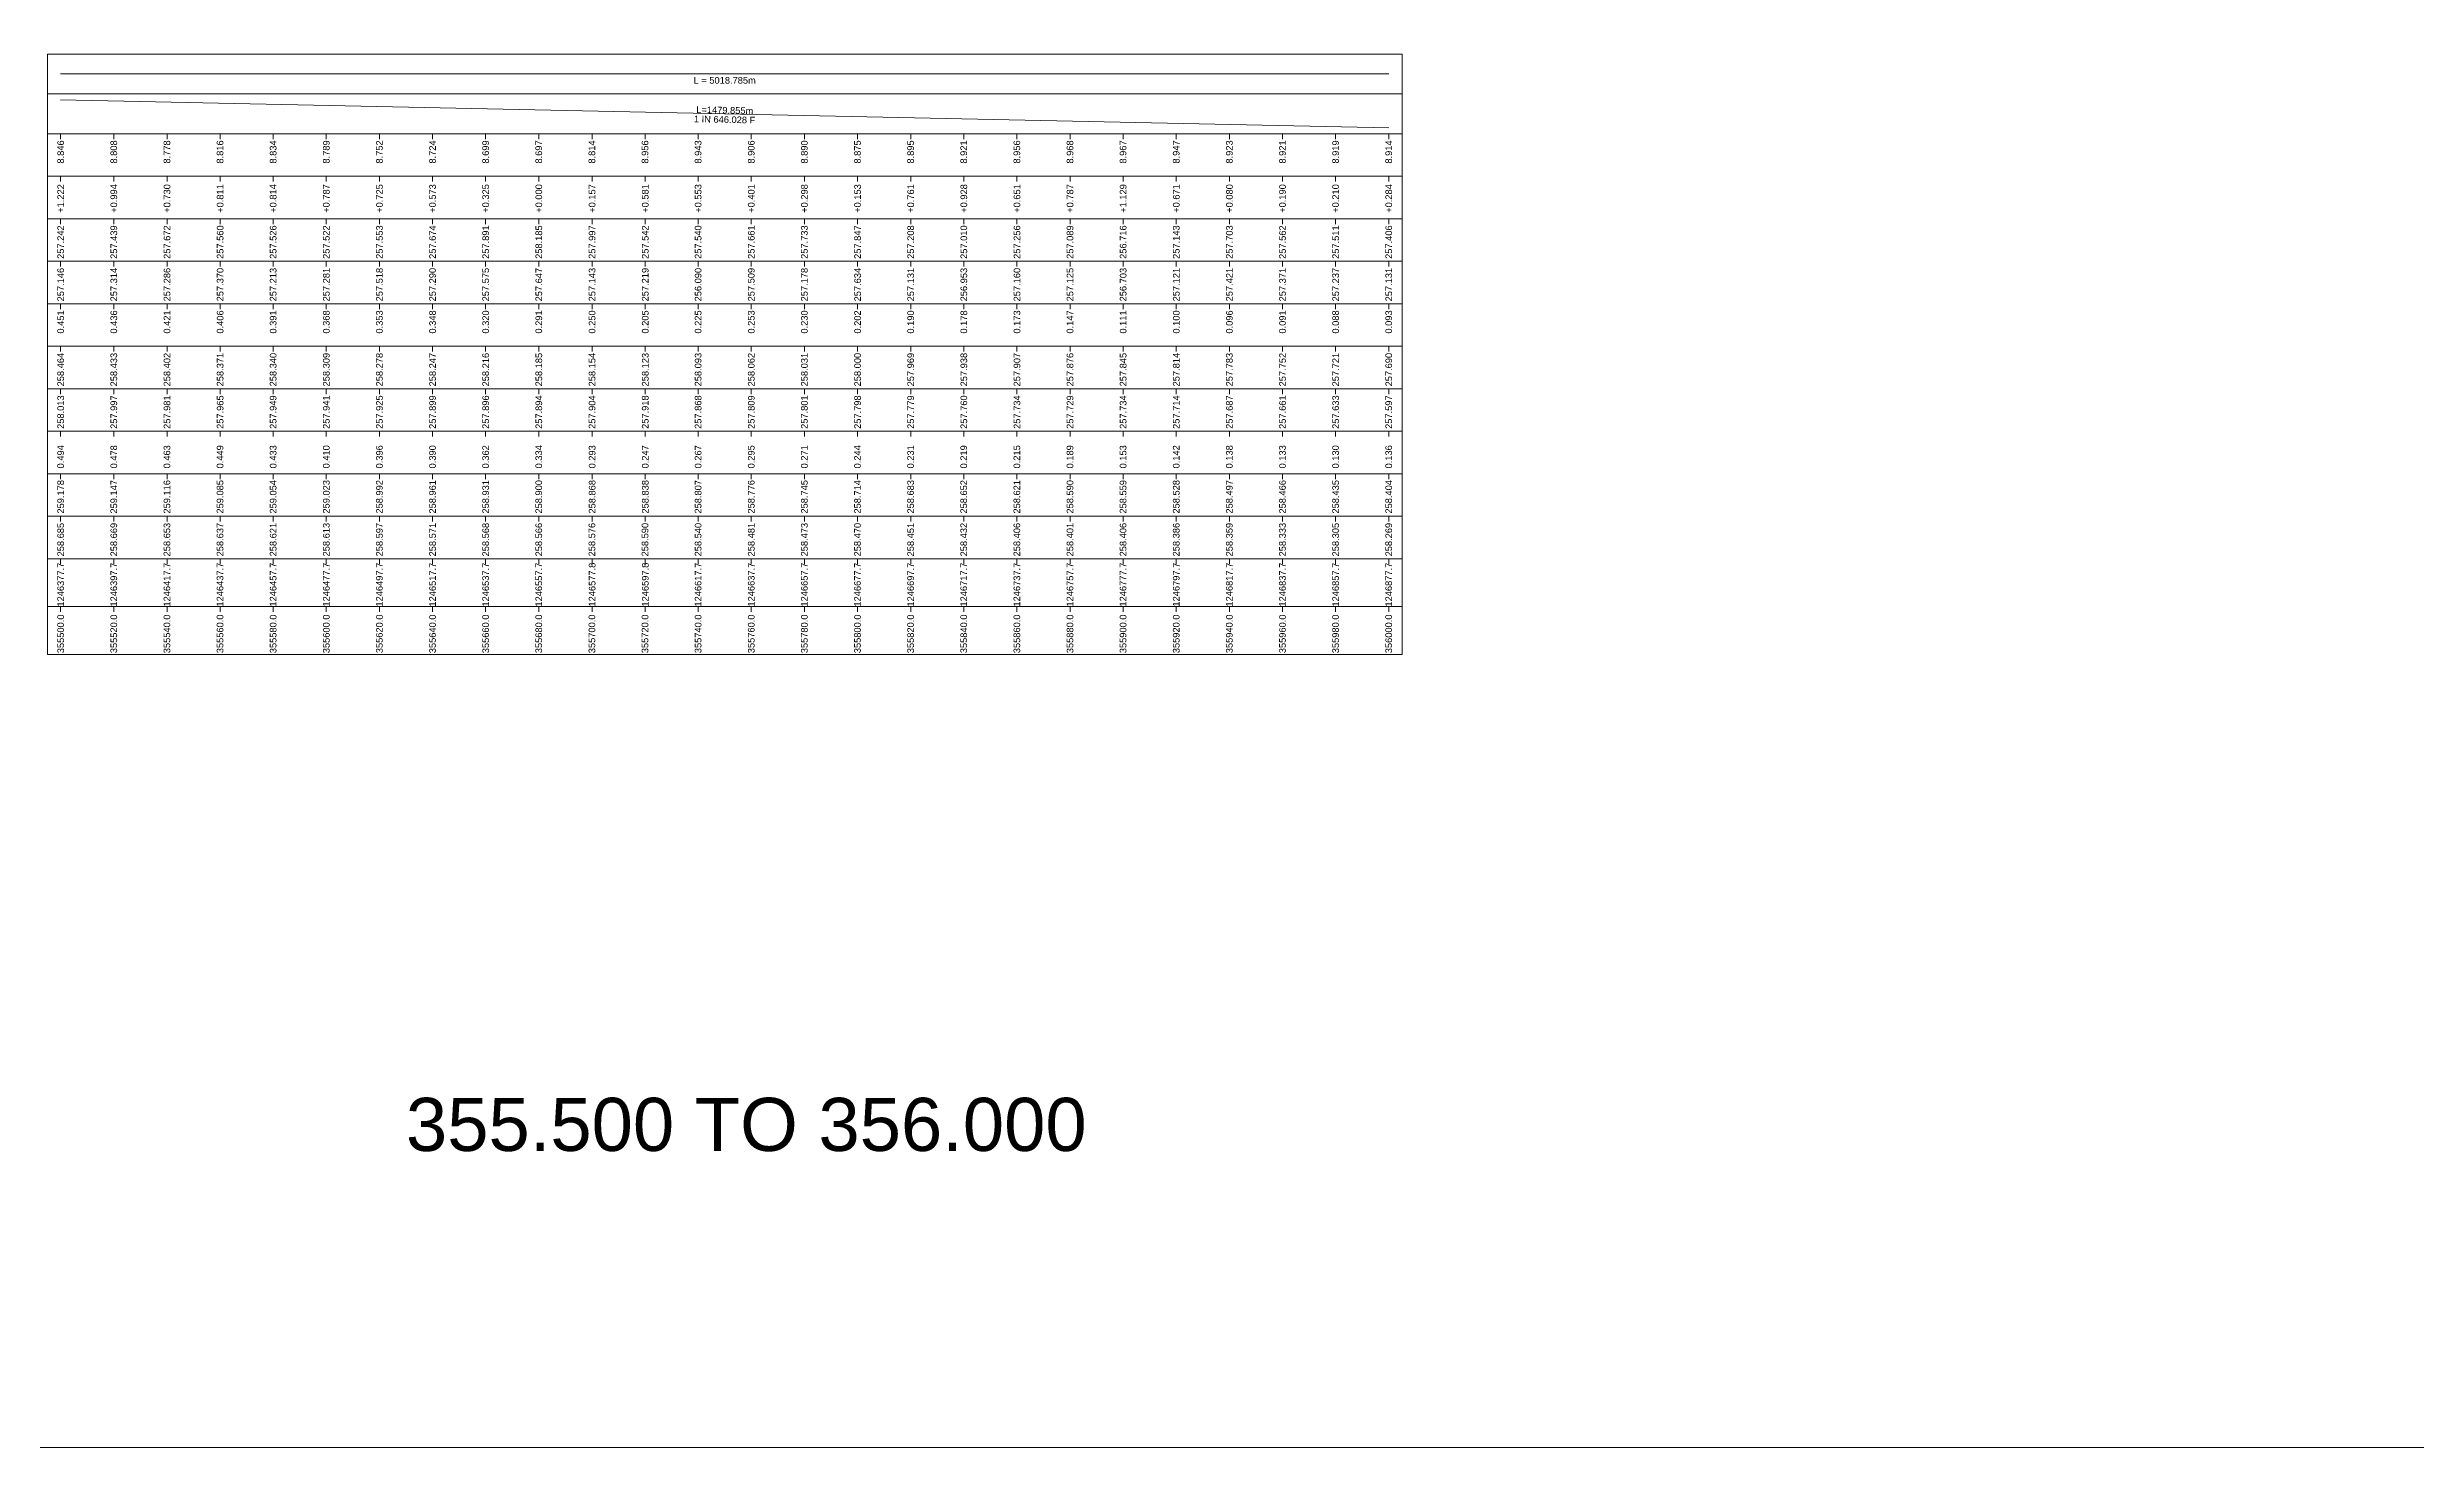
# Model space of a CAD drawing. Header units: feet. Extents: x 25646 to 32594, y -5530 to -4558.
# Drawn here: x 28995 to 29887, y -5530 to -5002 of the extents above; entities that cross this region are included whole.
import ezdxf
from ezdxf.enums import TextEntityAlignment as Align

# ---------------------------------------------------------------- set-up
doc = ezdxf.new("R2010")
doc.units = ezdxf.units.FT
doc.header["$MEASUREMENT"] = 0
doc.layers.get('0').update_dxf_attribs({"lineweight": 0})
for name, color, linetype, lineweight in [('LS CUT FILL', 10, 'Continuous', 0), ('LS EXG GL', 7, 'Continuous', 0), ('LS EXG IR CH', 7, 'Continuous', 0), ('LS EXG RL', 7, 'Continuous', 0), ('LS EXG. FL', 7, 'Continuous', 0), ('LS EXG. GL AT PRO. TOE', 7, 'Continuous', 0), ('LS FRAME', 7, 'Continuous', 0), ('LS HORIZONTAL ALIGNMENT', 10, 'Continuous', 0), ('LS PFL-EFL', 10, 'Continuous', 0), ('LS PRL-ERL', 10, 'Continuous', 0), ('LS PRO FL', 10, 'Continuous', 0), ('LS PRO. DFCC CH', 10, 'Continuous', 0), ('LS PRO. RL', 10, 'Continuous', 0), ('LS TICKS', 7, 'Continuous', 0), ('LS TRACK CENTER', 10, 'Continuous', 0), ('LS VERTICAL ALIGNMENT', 10, 'Continuous', 0)]:
    doc.layers.add(name, color=color, linetype=linetype, lineweight=lineweight)
doc.layers.add('ref text', color=3, linetype='Continuous')
doc.styles.get("Standard").update_dxf_attribs({"font": 'arial.ttf'})
doc.styles.add('Style-Arial', font='arial.ttf')

msp = doc.modelspace()

# ---------------------------------------------------------------- linework, layer by layer
at = {"layer": 'LS FRAME', "flags": 128}
for points in [[(28995, -5020), (29505.02, -5020), (29505.02, -5005), (28995, -5005), (28995, -5020)], [(28995, -5035), (29505.02, -5035), (29505.02, -5020), (28995, -5020), (28995, -5035)], [(28995, -5051), (29505.02, -5051), (29505.02, -5035), (28995, -5035), (28995, -5051)], [(28995, -5067), (29505.02, -5067), (29505.02, -5051), (28995, -5051), (28995, -5067)], [(28995, -5083), (29505.02, -5083), (29505.02, -5067), (28995, -5067), (28995, -5083)], [(28995, -5099), (29505.02, -5099), (29505.02, -5083), (28995, -5083), (28995, -5099)], [(28995, -5115), (29505.02, -5115), (29505.02, -5099), (28995, -5099), (28995, -5115)], [(28995, -5131), (29505.02, -5131), (29505.02, -5115), (28995, -5115), (28995, -5131)], [(28995, -5147), (29505.02, -5147), (29505.02, -5131), (28995, -5131), (28995, -5147)], [(28995, -5163), (29505.02, -5163), (29505.02, -5147), (28995, -5147), (28995, -5163)], [(28995, -5179), (29505.02, -5179), (29505.02, -5163), (28995, -5163), (28995, -5179)], [(28995, -5195), (29505.02, -5195), (29505.02, -5179), (28995, -5179), (28995, -5195)], [(28995, -5213), (29505.02, -5213), (29505.02, -5195), (28995, -5195), (28995, -5213)], [(28995, -5231), (29505.02, -5231), (29505.02, -5213), (28995, -5213), (28995, -5231)]]:
    msp.add_lwpolyline(points, close=True, dxfattribs=at)
at = {"layer": 'LS HORIZONTAL ALIGNMENT', "flags": 128}
msp.add_lwpolyline([(29000, -5012.5), (29500.02, -5012.5)], dxfattribs=at)
at = {"layer": 'LS TICKS', "color": 7, "linetype": 'Continuous', "lineweight": 0, "flags": 128}
for points in [[(29000, -5037), (29000, -5035)], [(29020.01, -5037), (29020.01, -5035)], [(29040.04, -5037), (29040.04, -5035)], [(29060.04, -5037), (29060.04, -5035)], [(29080, -5037), (29080, -5035)], [(29100, -5037), (29100, -5035)], [(29120.01, -5037), (29120.01, -5035)], [(29140.01, -5037), (29140.01, -5035)], [(29160.01, -5037), (29160.01, -5035)], [(29180.02, -5037), (29180.02, -5035)], [(29200.08, -5037), (29200.08, -5035)], [(29220.09, -5037), (29220.09, -5035)], [(29240, -5037), (29240, -5035)], [(29260, -5037), (29260, -5035)], [(29280.01, -5037), (29280.01, -5035)], [(29300.03, -5037), (29300.03, -5035)], [(29320.03, -5037), (29320.03, -5035)], [(29340.04, -5037), (29340.04, -5035)], [(29360.04, -5037), (29360.04, -5035)], [(29380.02, -5037), (29380.02, -5035)], [(29400.02, -5037), (29400.02, -5035)], [(29420.01, -5037), (29420.01, -5035)], [(29440.02, -5037), (29440.02, -5035)], [(29460.02, -5037), (29460.02, -5035)], [(29480.02, -5037), (29480.02, -5035)], [(29500.02, -5037), (29500.02, -5035)], [(29000, -5053), (29000, -5051)], [(29020.01, -5053), (29020.01, -5051)], [(29040.04, -5053), (29040.04, -5051)], [(29060.04, -5053), (29060.04, -5051)], [(29080, -5053), (29080, -5051)], [(29100, -5053), (29100, -5051)], [(29120.01, -5053), (29120.01, -5051)], [(29140.01, -5053), (29140.01, -5051)], [(29160.01, -5053), (29160.01, -5051)], [(29180.02, -5053), (29180.02, -5051)], [(29200.08, -5053), (29200.08, -5051)], [(29220.09, -5053), (29220.09, -5051)], [(29240, -5053), (29240, -5051)], [(29260, -5053), (29260, -5051)], [(29280.01, -5053), (29280.01, -5051)], [(29300.03, -5053), (29300.03, -5051)], [(29320.03, -5053), (29320.03, -5051)], [(29340.04, -5053), (29340.04, -5051)], [(29360.04, -5053), (29360.04, -5051)], [(29380.02, -5053), (29380.02, -5051)], [(29400.02, -5053), (29400.02, -5051)], [(29420.01, -5053), (29420.01, -5051)], [(29440.02, -5053), (29440.02, -5051)], [(29460.02, -5053), (29460.02, -5051)], [(29480.02, -5053), (29480.02, -5051)], [(29500.02, -5053), (29500.02, -5051)], [(29000, -5069), (29000, -5067)], [(29020.01, -5069), (29020.01, -5067)], [(29040.04, -5069), (29040.04, -5067)], [(29060.04, -5069), (29060.04, -5067)], [(29080, -5069), (29080, -5067)], [(29100, -5069), (29100, -5067)], [(29120.01, -5069), (29120.01, -5067)], [(29140.01, -5069), (29140.01, -5067)], [(29160.01, -5069), (29160.01, -5067)], [(29180.02, -5069), (29180.02, -5067)], [(29200.08, -5069), (29200.08, -5067)], [(29220.09, -5069), (29220.09, -5067)], [(29240, -5069), (29240, -5067)], [(29260, -5069), (29260, -5067)], [(29280.01, -5069), (29280.01, -5067)], [(29300.03, -5069), (29300.03, -5067)], [(29320.03, -5069), (29320.03, -5067)], [(29340.04, -5069), (29340.04, -5067)], [(29360.04, -5069), (29360.04, -5067)], [(29380.02, -5069), (29380.02, -5067)], [(29400.02, -5069), (29400.02, -5067)], [(29420.01, -5069), (29420.01, -5067)], [(29440.02, -5069), (29440.02, -5067)], [(29460.02, -5069), (29460.02, -5067)], [(29480.02, -5069), (29480.02, -5067)], [(29500.02, -5069), (29500.02, -5067)], [(29000, -5085), (29000, -5083)], [(29020.01, -5085), (29020.01, -5083)], [(29040.04, -5085), (29040.04, -5083)], [(29060.04, -5085), (29060.04, -5083)], [(29080, -5085), (29080, -5083)], [(29100, -5085), (29100, -5083)], [(29120.01, -5085), (29120.01, -5083)], [(29140.01, -5085), (29140.01, -5083)], [(29160.01, -5085), (29160.01, -5083)], [(29180.02, -5085), (29180.02, -5083)], [(29200.08, -5085), (29200.08, -5083)], [(29220.09, -5085), (29220.09, -5083)], [(29240, -5085), (29240, -5083)], [(29260, -5085), (29260, -5083)], [(29280.01, -5085), (29280.01, -5083)], [(29300.03, -5085), (29300.03, -5083)], [(29320.03, -5085), (29320.03, -5083)], [(29340.04, -5085), (29340.04, -5083)], [(29360.04, -5085), (29360.04, -5083)], [(29380.02, -5085), (29380.02, -5083)], [(29400.02, -5085), (29400.02, -5083)], [(29420.01, -5085), (29420.01, -5083)], [(29440.02, -5085), (29440.02, -5083)], [(29460.02, -5085), (29460.02, -5083)], [(29480.02, -5085), (29480.02, -5083)], [(29500.02, -5085), (29500.02, -5083)], [(29000, -5101), (29000, -5099)], [(29020.01, -5101), (29020.01, -5099)], [(29040.04, -5101), (29040.04, -5099)], [(29060.04, -5101), (29060.04, -5099)], [(29080, -5101), (29080, -5099)], [(29100, -5101), (29100, -5099)], [(29120.01, -5101), (29120.01, -5099)], [(29140.01, -5101), (29140.01, -5099)], [(29160.01, -5101), (29160.01, -5099)], [(29180.02, -5101), (29180.02, -5099)], [(29200.08, -5101), (29200.08, -5099)], [(29220.09, -5101), (29220.09, -5099)], [(29240, -5101), (29240, -5099)], [(29260, -5101), (29260, -5099)], [(29280.01, -5101), (29280.01, -5099)], [(29300.03, -5101), (29300.03, -5099)], [(29320.03, -5101), (29320.03, -5099)], [(29340.04, -5101), (29340.04, -5099)], [(29360.04, -5101), (29360.04, -5099)], [(29380.02, -5101), (29380.02, -5099)], [(29400.02, -5101), (29400.02, -5099)], [(29420.01, -5101), (29420.01, -5099)], [(29440.02, -5101), (29440.02, -5099)], [(29460.02, -5101), (29460.02, -5099)], [(29480.02, -5101), (29480.02, -5099)], [(29500.02, -5101), (29500.02, -5099)], [(29000, -5117), (29000, -5115)], [(29020.01, -5117), (29020.01, -5115)], [(29040.04, -5117), (29040.04, -5115)], [(29060.04, -5117), (29060.04, -5115)], [(29080, -5117), (29080, -5115)], [(29100, -5117), (29100, -5115)], [(29120.01, -5117), (29120.01, -5115)], [(29140.01, -5117), (29140.01, -5115)], [(29160.01, -5117), (29160.01, -5115)], [(29180.02, -5117), (29180.02, -5115)], [(29200.08, -5117), (29200.08, -5115)], [(29220.09, -5117), (29220.09, -5115)], [(29240, -5117), (29240, -5115)], [(29260, -5117), (29260, -5115)], [(29280.01, -5117), (29280.01, -5115)], [(29300.03, -5117), (29300.03, -5115)], [(29320.03, -5117), (29320.03, -5115)], [(29340.04, -5117), (29340.04, -5115)], [(29360.04, -5117), (29360.04, -5115)], [(29380.02, -5117), (29380.02, -5115)], [(29400.02, -5117), (29400.02, -5115)], [(29420.01, -5117), (29420.01, -5115)], [(29440.02, -5117), (29440.02, -5115)], [(29460.02, -5117), (29460.02, -5115)], [(29480.02, -5117), (29480.02, -5115)], [(29500.02, -5117), (29500.02, -5115)], [(29000, -5133), (29000, -5131)], [(29020.01, -5133), (29020.01, -5131)], [(29040.04, -5133), (29040.04, -5131)], [(29060.04, -5133), (29060.04, -5131)], [(29080, -5133), (29080, -5131)], [(29100, -5133), (29100, -5131)], [(29120.01, -5133), (29120.01, -5131)], [(29140.01, -5133), (29140.01, -5131)], [(29160.01, -5133), (29160.01, -5131)], [(29180.02, -5133), (29180.02, -5131)], [(29200.08, -5133), (29200.08, -5131)], [(29220.09, -5133), (29220.09, -5131)], [(29240, -5133), (29240, -5131)], [(29260, -5133), (29260, -5131)], [(29280.01, -5133), (29280.01, -5131)], [(29300.03, -5133), (29300.03, -5131)], [(29320.03, -5133), (29320.03, -5131)], [(29340.04, -5133), (29340.04, -5131)], [(29360.04, -5133), (29360.04, -5131)], [(29380.02, -5133), (29380.02, -5131)], [(29400.02, -5133), (29400.02, -5131)], [(29420.01, -5133), (29420.01, -5131)], [(29440.02, -5133), (29440.02, -5131)], [(29460.02, -5133), (29460.02, -5131)], [(29480.02, -5133), (29480.02, -5131)], [(29500.02, -5133), (29500.02, -5131)], [(29000, -5149), (29000, -5147)], [(29020.01, -5149), (29020.01, -5147)], [(29040.04, -5149), (29040.04, -5147)], [(29060.04, -5149), (29060.04, -5147)], [(29080, -5149), (29080, -5147)], [(29100, -5149), (29100, -5147)], [(29120.01, -5149), (29120.01, -5147)], [(29140.01, -5149), (29140.01, -5147)], [(29160.01, -5149), (29160.01, -5147)], [(29180.02, -5149), (29180.02, -5147)], [(29200.08, -5149), (29200.08, -5147)], [(29220.09, -5149), (29220.09, -5147)], [(29240, -5149), (29240, -5147)], [(29260, -5149), (29260, -5147)], [(29280.01, -5149), (29280.01, -5147)], [(29300.03, -5149), (29300.03, -5147)], [(29320.03, -5149), (29320.03, -5147)], [(29340.04, -5149), (29340.04, -5147)], [(29360.04, -5149), (29360.04, -5147)], [(29380.02, -5149), (29380.02, -5147)], [(29400.02, -5149), (29400.02, -5147)], [(29420.01, -5149), (29420.01, -5147)], [(29440.02, -5149), (29440.02, -5147)], [(29460.02, -5149), (29460.02, -5147)], [(29480.02, -5149), (29480.02, -5147)], [(29500.02, -5149), (29500.02, -5147)], [(29000, -5165), (29000, -5163)], [(29020.01, -5165), (29020.01, -5163)], [(29040.04, -5165), (29040.04, -5163)], [(29060.04, -5165), (29060.04, -5163)], [(29080, -5165), (29080, -5163)], [(29100, -5165), (29100, -5163)], [(29120.01, -5165), (29120.01, -5163)], [(29140.01, -5165), (29140.01, -5163)], [(29160.01, -5165), (29160.01, -5163)], [(29180.02, -5165), (29180.02, -5163)], [(29200.08, -5165), (29200.08, -5163)], [(29220.09, -5165), (29220.09, -5163)], [(29240, -5165), (29240, -5163)], [(29260, -5165), (29260, -5163)], [(29280.01, -5165), (29280.01, -5163)], [(29300.03, -5165), (29300.03, -5163)], [(29320.03, -5165), (29320.03, -5163)], [(29340.04, -5165), (29340.04, -5163)], [(29360.04, -5165), (29360.04, -5163)], [(29380.02, -5165), (29380.02, -5163)], [(29400.02, -5165), (29400.02, -5163)], [(29420.01, -5165), (29420.01, -5163)], [(29440.02, -5165), (29440.02, -5163)], [(29460.02, -5165), (29460.02, -5163)], [(29480.02, -5165), (29480.02, -5163)], [(29500.02, -5165), (29500.02, -5163)], [(29000, -5181), (29000, -5179)], [(29020.01, -5181), (29020.01, -5179)], [(29040.04, -5181), (29040.04, -5179)], [(29060.04, -5181), (29060.04, -5179)], [(29080, -5181), (29080, -5179)], [(29100, -5181), (29100, -5179)], [(29120.01, -5181), (29120.01, -5179)], [(29140.01, -5181), (29140.01, -5179)], [(29160.01, -5181), (29160.01, -5179)], [(29180.02, -5181), (29180.02, -5179)], [(29200.08, -5181), (29200.08, -5179)], [(29220.09, -5181), (29220.09, -5179)], [(29240, -5181), (29240, -5179)], [(29260, -5181), (29260, -5179)], [(29280.01, -5181), (29280.01, -5179)], [(29300.03, -5181), (29300.03, -5179)], [(29320.03, -5181), (29320.03, -5179)], [(29340.04, -5181), (29340.04, -5179)], [(29360.04, -5181), (29360.04, -5179)], [(29380.02, -5181), (29380.02, -5179)], [(29400.02, -5181), (29400.02, -5179)], [(29420.01, -5181), (29420.01, -5179)], [(29440.02, -5181), (29440.02, -5179)], [(29460.02, -5181), (29460.02, -5179)], [(29480.02, -5181), (29480.02, -5179)], [(29500.02, -5181), (29500.02, -5179)], [(29000, -5197), (29000, -5195)], [(29020.01, -5197), (29020.01, -5195)], [(29040.04, -5197), (29040.04, -5195)], [(29060.04, -5197), (29060.04, -5195)], [(29080, -5197), (29080, -5195)], [(29100, -5197), (29100, -5195)], [(29120.01, -5197), (29120.01, -5195)], [(29140.01, -5197), (29140.01, -5195)], [(29160.01, -5197), (29160.01, -5195)], [(29180.02, -5197), (29180.02, -5195)], [(29200.08, -5197), (29200.08, -5195)], [(29220.09, -5197), (29220.09, -5195)], [(29240, -5197), (29240, -5195)], [(29260, -5197), (29260, -5195)], [(29280.01, -5197), (29280.01, -5195)], [(29300.03, -5197), (29300.03, -5195)], [(29320.03, -5197), (29320.03, -5195)], [(29340.04, -5197), (29340.04, -5195)], [(29360.04, -5197), (29360.04, -5195)], [(29380.02, -5197), (29380.02, -5195)], [(29400.02, -5197), (29400.02, -5195)], [(29420.01, -5197), (29420.01, -5195)], [(29440.02, -5197), (29440.02, -5195)], [(29460.02, -5197), (29460.02, -5195)], [(29480.02, -5197), (29480.02, -5195)], [(29500.02, -5197), (29500.02, -5195)], [(29000, -5215), (29000, -5213)], [(29020.01, -5215), (29020.01, -5213)], [(29040.04, -5215), (29040.04, -5213)], [(29060.04, -5215), (29060.04, -5213)], [(29080, -5215), (29080, -5213)], [(29100, -5215), (29100, -5213)], [(29120.01, -5215), (29120.01, -5213)], [(29140.01, -5215), (29140.01, -5213)], [(29160.01, -5215), (29160.01, -5213)], [(29180.02, -5215), (29180.02, -5213)], [(29200.08, -5215), (29200.08, -5213)], [(29220.09, -5215), (29220.09, -5213)], [(29240, -5215), (29240, -5213)], [(29260, -5215), (29260, -5213)], [(29280.01, -5215), (29280.01, -5213)], [(29300.03, -5215), (29300.03, -5213)], [(29320.03, -5215), (29320.03, -5213)], [(29340.04, -5215), (29340.04, -5213)], [(29360.04, -5215), (29360.04, -5213)], [(29380.02, -5215), (29380.02, -5213)], [(29400.02, -5215), (29400.02, -5213)], [(29420.01, -5215), (29420.01, -5213)], [(29440.02, -5215), (29440.02, -5213)], [(29460.02, -5215), (29460.02, -5213)], [(29480.02, -5215), (29480.02, -5213)], [(29500.02, -5215), (29500.02, -5213)]]:
    msp.add_lwpolyline(points, dxfattribs=at)
at = {"layer": 'LS VERTICAL ALIGNMENT', "flags": 128}
msp.add_lwpolyline([(29000, -5022.25), (29500.02, -5032.75)], dxfattribs=at)

# ---------------------------------------------------------------- texts
at = {"layer": 'LS CUT FILL', "style": 'Style-Arial'}
for s, p in [('+1.222', (29000, -5054)), ('+0.994', (29020.01, -5054)), ('+0.730', (29040.04, -5054)), ('+0.811', (29060.04, -5054)), ('+0.814', (29080, -5054)), ('+0.787', (29100, -5054)), ('+0.725', (29120.01, -5054)), ('+0.573', (29140.01, -5054)), ('+0.325', (29160.01, -5054)), ('+0.000', (29180.02, -5054)), ('+0.157', (29200.08, -5054)), ('+0.581', (29220.09, -5054)), ('+0.553', (29240, -5054)), ('+0.401', (29260, -5054)), ('+0.298', (29280.01, -5054)), ('+0.153', (29300.03, -5054)), ('+0.761', (29320.03, -5054)), ('+0.928', (29340.04, -5054)), ('+0.651', (29360.04, -5054)), ('+0.787', (29380.02, -5054)), ('+1.129', (29400.02, -5054)), ('+0.671', (29420.01, -5054)), ('+0.080', (29440.02, -5054)), ('+0.190', (29460.02, -5054)), ('+0.210', (29480.02, -5054)), ('+0.284', (29500.02, -5054))]:
    msp.add_text(s, height=2.5, rotation=90, dxfattribs=at).set_placement(p, align=Align.MIDDLE_RIGHT)
at = {"layer": 'LS EXG GL', "style": 'Style-Arial'}
for s, p in [('257.242', (29000, -5069.5)), ('257.439', (29020.01, -5069.5)), ('257.672', (29040.04, -5069.5)), ('257.560', (29060.04, -5069.5)), ('257.526', (29080, -5069.5)), ('257.522', (29100, -5069.5)), ('257.553', (29120.01, -5069.5)), ('257.674', (29140.01, -5069.5)), ('257.891', (29160.01, -5069.5)), ('258.185', (29180.02, -5069.5)), ('257.997', (29200.08, -5069.5)), ('257.542', (29220.09, -5069.5)), ('257.540', (29240, -5069.5)), ('257.661', (29260, -5069.5)), ('257.733', (29280.01, -5069.5)), ('257.847', (29300.03, -5069.5)), ('257.208', (29320.03, -5069.5)), ('257.010', (29340.04, -5069.5)), ('257.256', (29360.04, -5069.5)), ('257.089', (29380.02, -5069.5)), ('256.716', (29400.02, -5069.5)), ('257.143', (29420.01, -5069.5)), ('257.703', (29440.02, -5069.5)), ('257.562', (29460.02, -5069.5)), ('257.511', (29480.02, -5069.5)), ('257.406', (29500.02, -5069.5))]:
    msp.add_text(s, height=2.5, rotation=90, dxfattribs=at).set_placement(p, align=Align.MIDDLE_RIGHT)
at = {"layer": 'LS EXG IR CH', "style": 'Style-Arial'}
for s, p in [('355500.0', (29000, -5216)), ('355520.0', (29020, -5216)), ('355540.0', (29040, -5216)), ('355560.0', (29060, -5216)), ('355580.0', (29080, -5216)), ('355600.0', (29100, -5216)), ('355620.0', (29120, -5216)), ('355640.0', (29140, -5216)), ('355660.0', (29160, -5216)), ('355680.0', (29180, -5216)), ('355700.0', (29200, -5216)), ('355720.0', (29220, -5216)), ('355740.0', (29240, -5216)), ('355760.0', (29260, -5216)), ('355780.0', (29280, -5216)), ('355800.0', (29300, -5216)), ('355820.0', (29320, -5216)), ('355840.0', (29340, -5216)), ('355860.0', (29360, -5216)), ('355880.0', (29380, -5216)), ('355900.0', (29400, -5216)), ('355920.0', (29420, -5216)), ('355940.0', (29440, -5216)), ('355960.0', (29460, -5216)), ('355980.0', (29480, -5216)), ('356000.0', (29500, -5216))]:
    msp.add_text(s, height=2.5, rotation=90, dxfattribs=at).set_placement(p, align=Align.MIDDLE_RIGHT)
at = {"layer": 'LS EXG RL', "style": 'Style-Arial'}
for s, p in [('258.685', (29000, -5181.5)), ('258.669', (29020, -5181.5)), ('258.653', (29040, -5181.5)), ('258.637', (29060, -5181.5)), ('258.621', (29080, -5181.5)), ('258.613', (29100, -5181.5)), ('258.597', (29120, -5181.5)), ('258.571', (29140, -5181.5)), ('258.568', (29160, -5181.5)), ('258.566', (29180, -5181.5)), ('258.576', (29200, -5181.5)), ('258.590', (29220, -5181.5)), ('258.540', (29240, -5181.5)), ('258.481', (29260, -5181.5)), ('258.473', (29280, -5181.5)), ('258.470', (29300, -5181.5)), ('258.451', (29320, -5181.5)), ('258.432', (29340, -5181.5)), ('258.406', (29360, -5181.5)), ('258.401', (29380, -5181.5)), ('258.406', (29400, -5181.5)), ('258.386', (29420, -5181.5)), ('258.359', (29440, -5181.5)), ('258.333', (29460, -5181.5)), ('258.305', (29480, -5181.5)), ('258.269', (29500, -5181.5))]:
    msp.add_text(s, height=2.5, rotation=90, dxfattribs=at).set_placement(p, align=Align.MIDDLE_RIGHT)
at = {"layer": 'LS EXG. FL'}
for s, p in [('258.013', (29000, -5133.5)), ('257.997', (29020.01, -5133.5)), ('257.981', (29040.04, -5133.5)), ('257.965', (29060.04, -5133.5)), ('257.949', (29080, -5133.5)), ('257.941', (29100, -5133.5)), ('257.925', (29120.01, -5133.5)), ('257.899', (29140.01, -5133.5)), ('257.896', (29160.01, -5133.5)), ('257.894', (29180.02, -5133.5)), ('257.904', (29200.08, -5133.5)), ('257.918', (29220.08, -5133.5)), ('257.868', (29240, -5133.5)), ('257.809', (29260, -5133.5)), ('257.801', (29280.01, -5133.5)), ('257.798', (29300.03, -5133.5)), ('257.779', (29320.03, -5133.5)), ('257.760', (29340.04, -5133.5)), ('257.734', (29360.04, -5133.5)), ('257.729', (29380.02, -5133.5)), ('257.734', (29400.02, -5133.5)), ('257.714', (29420.01, -5133.5)), ('257.687', (29440.02, -5133.5)), ('257.661', (29460.02, -5133.5)), ('257.633', (29480.02, -5133.5)), ('257.597', (29500.02, -5133.5))]:
    msp.add_text(s, height=2.5, rotation=90, dxfattribs=at).set_placement(p, align=Align.MIDDLE_RIGHT)
at = {"layer": 'LS EXG. GL AT PRO. TOE'}
for s, p in [('257.146', (29000, -5085.5)), ('257.314', (29020.01, -5085.5)), ('257.286', (29040.04, -5085.5)), ('257.370', (29060.04, -5085.5)), ('257.213', (29080, -5085.5)), ('257.281', (29100, -5085.5)), ('257.518', (29120.01, -5085.5)), ('257.290', (29140.01, -5085.5)), ('257.575', (29160.01, -5085.5)), ('257.647', (29180.02, -5085.5)), ('257.143', (29200.08, -5085.5)), ('257.219', (29220.08, -5085.5)), ('256.090', (29240, -5085.5)), ('257.509', (29260, -5085.5)), ('257.178', (29280.01, -5085.5)), ('257.634', (29300.03, -5085.5)), ('257.131', (29320.03, -5085.5)), ('256.953', (29340.04, -5085.5)), ('257.160', (29360.04, -5085.5)), ('257.125', (29380.02, -5085.5)), ('256.703', (29400.02, -5085.5)), ('257.121', (29420.01, -5085.5)), ('257.421', (29440.02, -5085.5)), ('257.371', (29460.02, -5085.5)), ('257.237', (29480.02, -5085.5)), ('257.131', (29500.02, -5085.5))]:
    msp.add_text(s, height=2.5, rotation=90, dxfattribs=at).set_placement(p, align=Align.MIDDLE_RIGHT)
at = {"layer": 'LS HORIZONTAL ALIGNMENT', "insert": (29250.01, -5014.92), "char_height": 2.5, "attachment_point": 5, "line_spacing_factor": 0.6, "style": 'Style-Arial'}
msp.add_mtext('L = 5018.785m', dxfattribs=at)
at = {"layer": 'LS PFL-EFL'}
for s, p in [('0.451', (29000, -5101.5)), ('0.436', (29020.01, -5101.5)), ('0.421', (29040.04, -5101.5)), ('0.406', (29060.04, -5101.5)), ('0.391', (29080, -5101.5)), ('0.368', (29100, -5101.5)), ('0.353', (29120.01, -5101.5)), ('0.348', (29140.01, -5101.5)), ('0.320', (29160.01, -5101.5)), ('0.291', (29180.02, -5101.5)), ('0.250', (29200.08, -5101.5)), ('0.205', (29220.08, -5101.5)), ('0.225', (29240, -5101.5)), ('0.253', (29260, -5101.5)), ('0.230', (29280.01, -5101.5)), ('0.202', (29300.03, -5101.5)), ('0.190', (29320.03, -5101.5)), ('0.178', (29340.04, -5101.5)), ('0.173', (29360.04, -5101.5)), ('0.147', (29380.02, -5101.5)), ('0.111', (29400.02, -5101.5)), ('0.100', (29420.01, -5101.5)), ('0.096', (29440.02, -5101.5)), ('0.091', (29460.02, -5101.5)), ('0.088', (29480.02, -5101.5)), ('0.093', (29500.02, -5101.5))]:
    msp.add_text(s, height=2.5, rotation=90, dxfattribs=at).set_placement(p, align=Align.MIDDLE_RIGHT)
at = {"layer": 'LS PRL-ERL'}
for s, p in [('0.494', (29001.25, -5161)), ('0.478', (29021.25, -5161)), ('0.463', (29041.25, -5161)), ('0.449', (29061.25, -5161)), ('0.433', (29081.25, -5161)), ('0.410', (29101.25, -5161)), ('0.396', (29121.25, -5161)), ('0.390', (29141.25, -5161)), ('0.362', (29161.25, -5161)), ('0.334', (29181.25, -5161)), ('0.293', (29201.35, -5161)), ('0.247', (29221.35, -5161)), ('0.267', (29241.25, -5161)), ('0.295', (29261.25, -5161)), ('0.271', (29281.25, -5161)), ('0.244', (29301.25, -5161)), ('0.231', (29321.25, -5161)), ('0.219', (29341.25, -5161)), ('0.215', (29361.25, -5161)), ('0.189', (29381.25, -5161)), ('0.153', (29401.25, -5161)), ('0.142', (29421.25, -5161)), ('0.138', (29441.25, -5161)), ('0.133', (29461.25, -5161)), ('0.130', (29481.25, -5161)), ('0.136', (29501.25, -5161))]:
    msp.add_text(s, height=2.5, rotation=90, dxfattribs=at).set_placement(p)
at = {"layer": 'LS PRO FL', "style": 'Style-Arial'}
for s, p in [('258.464', (29000, -5117.5)), ('258.433', (29020.01, -5117.5)), ('258.402', (29040.04, -5117.5)), ('258.371', (29060.04, -5117.5)), ('258.340', (29080, -5117.5)), ('258.309', (29100, -5117.5)), ('258.278', (29120.01, -5117.5)), ('258.247', (29140.01, -5117.5)), ('258.216', (29160.01, -5117.5)), ('258.185', (29180.02, -5117.5)), ('258.154', (29200.08, -5117.5)), ('258.123', (29220.09, -5117.5)), ('258.093', (29240, -5117.5)), ('258.062', (29260, -5117.5)), ('258.031', (29280.01, -5117.5)), ('258.000', (29300.03, -5117.5)), ('257.969', (29320.03, -5117.5)), ('257.938', (29340.04, -5117.5)), ('257.907', (29360.04, -5117.5)), ('257.876', (29380.02, -5117.5)), ('257.845', (29400.02, -5117.5)), ('257.814', (29420.01, -5117.5)), ('257.783', (29440.02, -5117.5)), ('257.752', (29460.02, -5117.5)), ('257.721', (29480.02, -5117.5)), ('257.690', (29500.02, -5117.5))]:
    msp.add_text(s, height=2.5, rotation=90, dxfattribs=at).set_placement(p, align=Align.MIDDLE_RIGHT)
at = {"layer": 'LS PRO. DFCC CH'}
for s, p in [('1246377.7', (29001.25, -5213)), ('1246397.7', (29021.25, -5213)), ('1246417.7', (29041.25, -5213)), ('1246437.7', (29061.25, -5213)), ('1246457.7', (29081.25, -5213)), ('1246477.7', (29101.25, -5213)), ('1246497.7', (29121.25, -5213)), ('1246517.7', (29141.25, -5213)), ('1246537.7', (29161.25, -5213)), ('1246557.7', (29181.25, -5213)), ('1246577.8', (29201.35, -5213)), ('1246597.8', (29221.35, -5213)), ('1246617.7', (29241.25, -5213)), ('1246637.7', (29261.25, -5213)), ('1246657.7', (29281.25, -5213)), ('1246677.7', (29301.25, -5213)), ('1246697.7', (29321.25, -5213)), ('1246717.7', (29341.25, -5213)), ('1246737.7', (29361.25, -5213)), ('1246757.7', (29381.25, -5213)), ('1246777.7', (29401.25, -5213)), ('1246797.7', (29421.25, -5213)), ('1246817.7', (29441.25, -5213)), ('1246837.7', (29461.25, -5213)), ('1246857.7', (29481.25, -5213)), ('1246877.7', (29501.25, -5213))]:
    msp.add_text(s, height=2.5, rotation=90, dxfattribs=at).set_placement(p)
at = {"layer": 'LS PRO. RL'}
for s, p in [('259.178', (29001.25, -5178)), ('259.147', (29021.25, -5178)), ('259.116', (29041.25, -5178)), ('259.085', (29061.25, -5178)), ('259.054', (29081.25, -5178)), ('259.023', (29101.25, -5178)), ('258.992', (29121.25, -5178)), ('258.961', (29141.25, -5178)), ('258.931', (29161.25, -5178)), ('258.900', (29181.25, -5178)), ('258.868', (29201.35, -5178)), ('258.838', (29221.35, -5178)), ('258.807', (29241.25, -5178)), ('258.776', (29261.25, -5178)), ('258.745', (29281.25, -5178)), ('258.714', (29301.25, -5178)), ('258.683', (29321.25, -5178)), ('258.652', (29341.25, -5178)), ('258.621', (29361.25, -5178)), ('258.590', (29381.25, -5178)), ('258.559', (29401.25, -5178)), ('258.528', (29421.25, -5178)), ('258.497', (29441.25, -5178)), ('258.466', (29461.25, -5178)), ('258.435', (29481.25, -5178)), ('258.404', (29501.25, -5178))]:
    msp.add_text(s, height=2.5, rotation=90, dxfattribs=at).set_placement(p)
at = {"layer": 'LS TRACK CENTER', "style": 'Style-Arial'}
for s, p in [('8.846', (29000, -5037.5)), ('8.808', (29020, -5037.5)), ('8.778', (29040, -5037.5)), ('8.816', (29060, -5037.5)), ('8.834', (29080, -5037.5)), ('8.789', (29100, -5037.5)), ('8.752', (29120, -5037.5)), ('8.724', (29140, -5037.5)), ('8.699', (29160, -5037.5)), ('8.697', (29180, -5037.5)), ('8.814', (29200, -5037.5)), ('8.956', (29220, -5037.5)), ('8.943', (29240, -5037.5)), ('8.906', (29260, -5037.5)), ('8.890', (29280, -5037.5)), ('8.875', (29300, -5037.5)), ('8.895', (29320, -5037.5)), ('8.921', (29340, -5037.5)), ('8.956', (29360, -5037.5)), ('8.968', (29380, -5037.5)), ('8.967', (29400, -5037.5)), ('8.947', (29420, -5037.5)), ('8.923', (29440, -5037.5)), ('8.921', (29460, -5037.5)), ('8.919', (29480, -5037.5)), ('8.914', (29500, -5037.5))]:
    msp.add_text(s, height=2.5, rotation=90, dxfattribs=at).set_placement(p, align=Align.MIDDLE_RIGHT)
at = {"layer": 'LS VERTICAL ALIGNMENT', "insert": (29250, -5027.92), "char_height": 2.5, "attachment_point": 5, "rotation": 358.79701, "line_spacing_factor": 0.84, "style": 'Style-Arial'}
msp.add_mtext('L=1479.855m\\P1 IN 646.028 F', dxfattribs=at)
at = {"layer": 'ref text', "color": 3, "insert": (29130, -5418.23), "char_height": 20, "width": 256.3165, "attachment_point": 7, "bg_fill": 3, "box_fill_scale": 1.5, "bg_fill_color": 256, "bg_fill_transparency": 0}
msp.add_mtext('355.500 TO 356.000', dxfattribs=at)

# ---------------------------------------------------------------- next in the draw order: linework, layer by layer
at = {"color": 3}
msp.add_lwpolyline([(25646.02, -4557.86), (32593.71, -4557.86), (32593.71, -5529.62), (25646.02, -5529.62)], close=True, dxfattribs=at)

doc.saveas('drawing.dxf')
